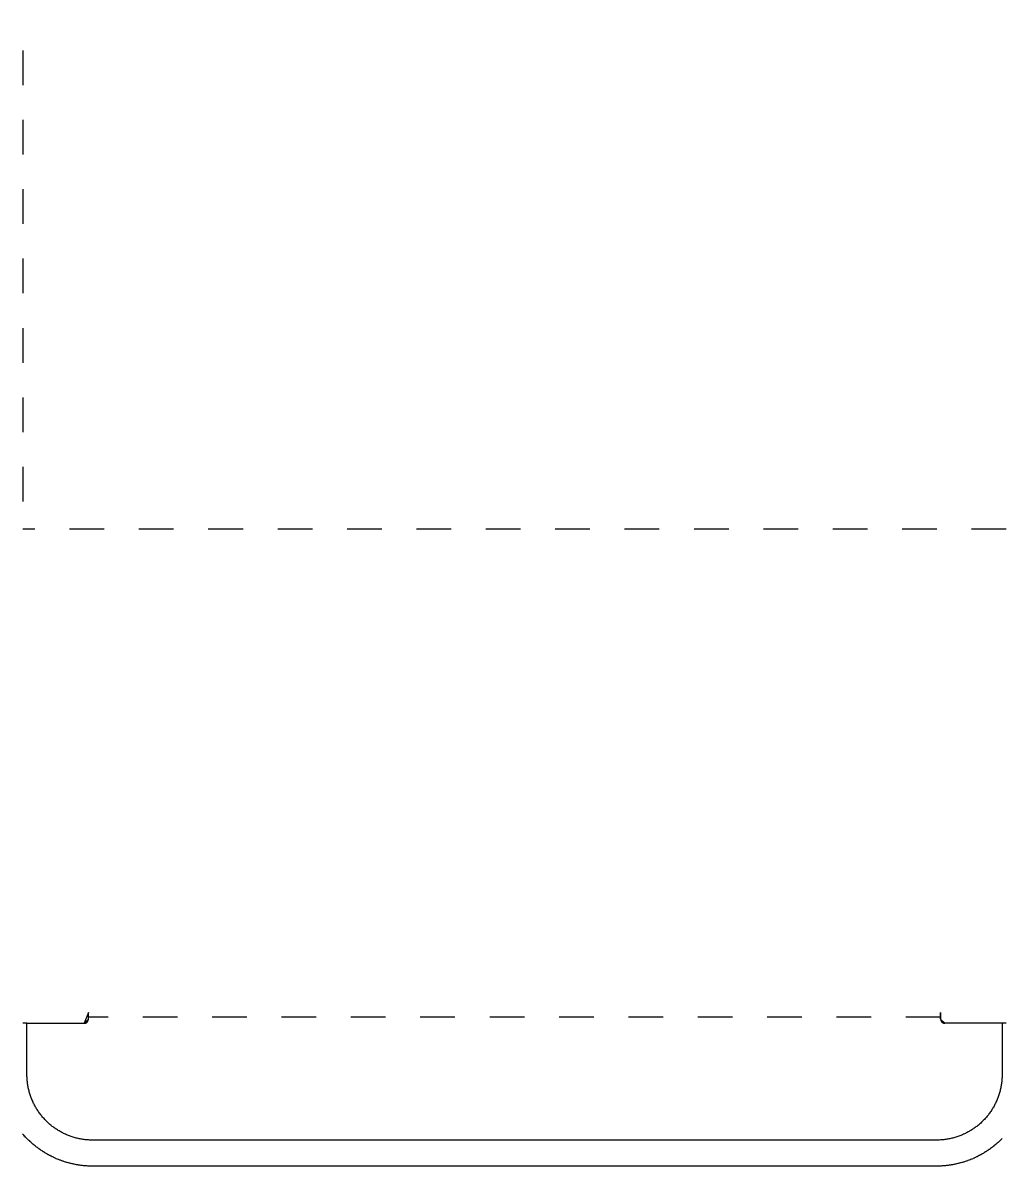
# Model space of a CAD drawing. Extents: x -9 to 1073, y -897 to 0.
# Drawn here: x 555.2 to 894, y -896.7 to -501.5 of the extents above; entities that cross this region are included whole.
import ezdxf

# ---------------------------------------------------------------- set-up
doc = ezdxf.new("R2010")
doc.units = 0
doc.linetypes.add('DASHED', pattern=[24, 12, -12])
for name, color, linetype in [('BLEED', 3, 'CONTINUOUS'), ('CREASE', 5, 'DASHED'), ('CUT', 1, 'CONTINUOUS')]:
    doc.layers.add(name, color=color, linetype=linetype)

msp = doc.modelspace()

# ---------------------------------------------------------------- linework, layer by layer
at = {"layer": 'BLEED'}
for p, q in [((555.2842, -885.6835), (555.1999, -885.5842)), ((555.5174, -885.9528), (555.2842, -885.6835)), ((555.6204, -886.0694), (555.5174, -885.9528)), ((555.8587, -886.3351), (555.6204, -886.0694)), ((555.9444, -886.4287), (555.8587, -886.3351)), ((556.1856, -886.6901), (555.9444, -886.4287)), ((556.2914, -886.8038), (556.1856, -886.6901)), ((556.5377, -887.0616), (556.2914, -886.8038)), ((556.6363, -887.1624), (556.5377, -887.0616)), ((556.8862, -887.4158), (556.6363, -887.1624)), ((556.9682, -887.4979), (556.8862, -887.4158)), ((557.2217, -887.7485), (556.9682, -887.4979)), ((557.3419, -887.8651), (557.2217, -887.7485)), ((557.5997, -888.1106), (557.3419, -887.8651)), ((557.7019, -888.2071), (557.5997, -888.1106)), ((557.964, -888.449), (557.7019, -888.2071)), ((558.0605, -888.5362), (557.964, -888.449)), ((558.3254, -888.7738), (558.0605, -888.5362)), ((558.4406, -888.876), (558.3254, -888.7738)), ((558.7099, -889.1093), (558.4406, -888.876)), ((558.8078, -889.1921), (558.7099, -889.1093)), ((559.0807, -889.4218), (558.8078, -889.1921)), ((891.8222, -889.1921), (891.5494, -889.4218)), ((891.9202, -889.1093), (891.8222, -889.1921)), ((892.1894, -888.876), (891.9202, -889.1093)), ((892.3046, -888.7738), (892.1894, -888.876)), ((892.5696, -888.5362), (892.3046, -888.7738)), ((892.6747, -888.4404), (892.5696, -888.5362)), ((892.9361, -888.1985), (892.6747, -888.4404)), ((893.0297, -888.1106), (892.9361, -888.1985)), ((893.2874, -887.8651), (893.0297, -888.1106)), ((893.399, -887.7578), (893.2874, -887.8651)), ((893.6532, -887.5073), (893.399, -887.7578)), ((893.7439, -887.4158), (893.6532, -887.5073)), ((893.9938, -887.1624), (893.7439, -887.4158)), ((559.1916, -889.5139), (559.0807, -889.4218)), ((559.4674, -889.7386), (559.1916, -889.5139)), ((559.5876, -889.835), (559.4674, -889.7386)), ((559.8677, -890.0554), (559.5876, -889.835)), ((559.9706, -890.1353), (559.8677, -890.0554)), ((560.2536, -890.3513), (559.9706, -890.1353)), ((560.3674, -890.4362), (560.2536, -890.3513)), ((560.6539, -890.6479), (560.3674, -890.4362)), ((560.7684, -890.7314), (560.6539, -890.6479)), ((561.0586, -890.9388), (560.7684, -890.7314)), ((561.1781, -891.0223), (561.0586, -890.9388)), ((561.4711, -891.2246), (561.1781, -891.0223)), ((561.5798, -891.2988), (561.4711, -891.2246)), ((561.8758, -891.4968), (561.5798, -891.2988)), ((562.0061, -891.5825), (561.8758, -891.4968)), ((562.3056, -891.7754), (562.0061, -891.5825)), ((562.4086, -891.841), (562.3056, -891.7754)), ((562.7102, -892.0296), (562.4086, -891.841)), ((562.8434, -892.111), (562.7102, -892.0296)), ((563.1487, -892.2946), (562.8434, -892.111)), ((563.261, -892.3615), (563.1487, -892.2946)), ((563.5692, -892.5408), (563.261, -892.3615)), ((563.6966, -892.6128), (563.5692, -892.5408)), ((564.0077, -892.787), (563.6966, -892.6128)), ((564.1286, -892.854), (564.0077, -892.787)), ((564.4418, -893.0232), (564.1286, -892.854)), ((564.5714, -893.0916), (564.4418, -893.0232)), ((564.8875, -893.2558), (564.5714, -893.0916)), ((886.0586, -893.0916), (885.7426, -893.2558)), ((886.1882, -893.0232), (886.0586, -893.0916)), ((886.5014, -892.854), (886.1882, -893.0232)), ((886.6224, -892.787), (886.5014, -892.854)), ((886.9334, -892.6128), (886.6224, -892.787)), ((887.0609, -892.5408), (886.9334, -892.6128)), ((887.369, -892.3615), (887.0609, -892.5408)), ((887.49, -892.2895), (887.369, -892.3615)), ((887.7946, -892.1059), (887.49, -892.2895)), ((887.9112, -892.0346), (887.7946, -892.1059)), ((888.2136, -891.846), (887.9112, -892.0346)), ((888.3245, -891.7754), (888.2136, -891.846)), ((888.624, -891.5825), (888.3245, -891.7754)), ((888.7543, -891.4968), (888.624, -891.5825)), ((889.0502, -891.2988), (888.7543, -891.4968)), ((889.159, -891.2246), (889.0502, -891.2988)), ((889.452, -891.0223), (889.159, -891.2246)), ((889.5715, -890.9388), (889.452, -891.0223)), ((889.8617, -890.7314), (889.5715, -890.9388)), ((889.9762, -890.6479), (889.8617, -890.7314)), ((890.2627, -890.4362), (889.9762, -890.6479)), ((890.3765, -890.3513), (890.2627, -890.4362)), ((890.6594, -890.1353), (890.3765, -890.3513)), ((890.7718, -890.0482), (890.6594, -890.1353)), ((891.0511, -889.8278), (890.7718, -890.0482)), ((891.1526, -889.7458), (891.0511, -889.8278)), ((891.4291, -889.5211), (891.1526, -889.7458)), ((891.5494, -889.4218), (891.4291, -889.5211)), ((565.0178, -893.322), (564.8875, -893.2558)), ((565.3368, -893.4811), (565.0178, -893.322)), ((565.4614, -893.5423), (565.3368, -893.4811)), ((565.7825, -893.6964), (565.4614, -893.5423)), ((565.9078, -893.7554), (565.7825, -893.6964)), ((566.231, -893.9045), (565.9078, -893.7554)), ((566.357, -893.9614), (566.231, -893.9045)), ((566.6825, -894.1054), (566.357, -893.9614)), ((566.8164, -894.163), (566.6825, -894.1054)), ((567.1447, -894.3019), (566.8164, -894.163)), ((567.2722, -894.3552), (567.1447, -894.3019)), ((567.6026, -894.4891), (567.2722, -894.3552)), ((567.7416, -894.5438), (567.6026, -894.4891)), ((568.0735, -894.672), (567.7416, -894.5438)), ((568.2031, -894.721), (568.0735, -894.672)), ((568.5372, -894.8441), (568.2031, -894.721)), ((568.6668, -894.8909), (568.5372, -894.8441)), ((569.003, -895.009), (568.6668, -894.8909)), ((569.1283, -895.0514), (569.003, -895.009)), ((569.466, -895.1645), (569.1283, -895.0514)), ((569.6136, -895.2127), (569.466, -895.1645)), ((569.9534, -895.32), (569.6136, -895.2127)), ((570.0802, -895.3589), (569.9534, -895.32)), ((570.4214, -895.4611), (570.0802, -895.3589)), ((570.5654, -895.5029), (570.4214, -895.4611)), ((570.9082, -895.5994), (570.5654, -895.5029)), ((571.0356, -895.6346), (570.9082, -895.5994)), ((571.3798, -895.7261), (571.0356, -895.6346)), ((571.5252, -895.7635), (571.3798, -895.7261)), ((571.8708, -895.8492), (571.5252, -895.7635)), ((571.9997, -895.8802), (571.8708, -895.8492)), ((572.3467, -895.9608), (571.9997, -895.8802)), ((572.4929, -895.9932), (572.3467, -895.9608)), ((572.8414, -896.0681), (572.4929, -895.9932)), ((572.9674, -896.094), (572.8414, -896.0681)), ((573.3166, -896.1638), (572.9674, -896.094)), ((573.4807, -896.1955), (573.3166, -896.1638)), ((573.8314, -896.2589), (573.4807, -896.1955)), ((573.9408, -896.2776), (573.8314, -896.2589)), ((574.2922, -896.3366), (573.9408, -896.2776)), ((574.4542, -896.3626), (574.2922, -896.3366)), ((574.8062, -896.4151), (574.4542, -896.3626)), ((574.9337, -896.4331), (574.8062, -896.4151)), ((575.2865, -896.4806), (574.9337, -896.4331)), ((575.4348, -896.4994), (575.2865, -896.4806)), ((575.789, -896.5411), (575.4348, -896.4994)), ((575.9143, -896.5548), (575.789, -896.5411)), ((576.2686, -896.5915), (575.9143, -896.5548)), ((576.4327, -896.6074), (576.2686, -896.5915)), ((576.7877, -896.6376), (576.4327, -896.6074)), ((576.9144, -896.6477), (576.7877, -896.6376)), ((577.2694, -896.6729), (576.9144, -896.6477)), ((577.4155, -896.6815), (577.2694, -896.6729)), ((577.7712, -896.701), (577.4155, -896.6815)), ((577.8986, -896.7074), (577.7712, -896.701)), ((578.255, -896.7218), (577.8986, -896.7074)), ((578.3998, -896.7262), (578.255, -896.7218)), ((578.7554, -896.7348), (578.3998, -896.7262)), ((578.9196, -896.7377), (578.7554, -896.7348)), ((579.276, -896.7398), (578.9196, -896.7377)), ((871.3541, -896.7398), (579.276, -896.7398)), ((871.7105, -896.7377), (871.3541, -896.7398)), ((871.8746, -896.7348), (871.7105, -896.7377)), ((872.2303, -896.7262), (871.8746, -896.7348)), ((872.3758, -896.7218), (872.2303, -896.7262)), ((872.7314, -896.7074), (872.3758, -896.7218)), ((872.8582, -896.701), (872.7314, -896.7074)), ((873.2138, -896.6815), (872.8582, -896.701)), ((873.3586, -896.6729), (873.2138, -896.6815)), ((873.7142, -896.6477), (873.3586, -896.6729)), ((873.8424, -896.6376), (873.7142, -896.6477)), ((874.1974, -896.6074), (873.8424, -896.6376)), ((874.3615, -896.5915), (874.1974, -896.6074)), ((874.7158, -896.5548), (874.3615, -896.5915)), ((874.8432, -896.5411), (874.7158, -896.5548)), ((875.1967, -896.4994), (874.8432, -896.5411)), ((875.34, -896.4814), (875.1967, -896.4994)), ((875.6935, -896.4338), (875.34, -896.4814)), ((875.8238, -896.4151), (875.6935, -896.4338)), ((876.1759, -896.3626), (875.8238, -896.4151)), ((876.3379, -896.3366), (876.1759, -896.3626)), ((876.6893, -896.2776), (876.3379, -896.3366)), ((876.7987, -896.2589), (876.6893, -896.2776)), ((877.1494, -896.1955), (876.7987, -896.2589)), ((877.3135, -896.1638), (877.1494, -896.1955)), ((877.6627, -896.094), (877.3135, -896.1638)), ((877.7923, -896.0674), (877.6627, -896.094)), ((878.1401, -895.9925), (877.7923, -896.0674)), ((878.2826, -895.9608), (878.1401, -895.9925)), ((878.6297, -895.8802), (878.2826, -895.9608)), ((878.7542, -895.8499), (878.6297, -895.8802)), ((879.1006, -895.7642), (878.7542, -895.8499)), ((879.2503, -895.7261), (879.1006, -895.7642)), ((879.5945, -895.6346), (879.2503, -895.7261)), ((879.7219, -895.5994), (879.5945, -895.6346)), ((880.0646, -895.5029), (879.7219, -895.5994)), ((880.2086, -895.4611), (880.0646, -895.5029)), ((880.5499, -895.3589), (880.2086, -895.4611)), ((880.6766, -895.32), (880.5499, -895.3589)), ((881.0165, -895.2127), (880.6766, -895.32)), ((881.1641, -895.1645), (881.0165, -895.2127)), ((881.5018, -895.0514), (881.1641, -895.1645)), ((881.627, -895.009), (881.5018, -895.0514)), ((881.9633, -894.8909), (881.627, -895.009)), ((882.0929, -894.8441), (881.9633, -894.8909)), ((882.427, -894.721), (882.0929, -894.8441)), ((882.5566, -894.672), (882.427, -894.721)), ((882.8885, -894.5438), (882.5566, -894.672)), ((883.0274, -894.4891), (882.8885, -894.5438)), ((883.3579, -894.3552), (883.0274, -894.4891)), ((883.4918, -894.2998), (883.3579, -894.3552)), ((883.8194, -894.1608), (883.4918, -894.2998)), ((883.9404, -894.1082), (883.8194, -894.1608)), ((884.2666, -893.9642), (883.9404, -894.1082)), ((884.399, -893.9045), (884.2666, -893.9642)), ((884.7223, -893.7554), (884.399, -893.9045)), ((884.8476, -893.6964), (884.7223, -893.7554)), ((885.1687, -893.5423), (884.8476, -893.6964)), ((885.2933, -893.4811), (885.1687, -893.5423)), ((885.6122, -893.322), (885.2933, -893.4811)), ((885.7426, -893.2558), (885.6122, -893.322))]:
    msp.add_line(p, q, dxfattribs=at)
at = {"layer": 'CREASE'}
for p, q in [((555.2362, -223.0157), (555.2362, -676.5404)), ((895.3937, -676.5404), (555.2362, -676.5404)), ((872.7165, -845.2205), (577.9134, -845.2205))]:
    msp.add_line(p, q, dxfattribs=at)
at = {"layer": 'CUT'}
for p, q in [((577.913, -843.5851), (576.4961, -847.3464)), ((577.913, -845.9294), (577.913, -843.5851)), ((872.7163, -845.9294), (872.7163, -843.5851)), ((872.7163, -843.5851), (872.7163, -845.9294)), ((556.6536, -847.3464), (555.2359, -847.3464)), ((556.6536, -865.0627), (556.6536, -847.3464)), ((556.6536, -847.3464), (556.6536, -847.3464)), ((556.6536, -847.3464), (556.6536, -847.3464)), ((556.6536, -847.3464), (576.4961, -847.3464)), ((576.4961, -847.3464), (577.913, -845.9294)), ((576.4961, -847.3464), (576.5184, -847.3464)), ((576.5184, -847.3464), (576.5407, -847.3457)), ((576.5407, -847.3457), (576.563, -847.345)), ((576.563, -847.345), (576.5854, -847.3435)), ((576.5854, -847.3435), (576.607, -847.3421)), ((576.607, -847.3421), (576.6293, -847.3399)), ((576.6293, -847.3399), (576.6516, -847.3378)), ((576.6516, -847.3378), (576.6739, -847.3356)), ((576.6739, -847.3356), (576.6955, -847.332)), ((576.6955, -847.332), (576.7178, -847.3291)), ((576.7178, -847.3291), (576.7394, -847.3255)), ((576.7394, -847.3255), (576.7618, -847.3212)), ((576.7618, -847.3212), (576.7834, -847.3169)), ((576.7834, -847.3169), (576.805, -847.3126)), ((576.805, -847.3126), (576.8273, -847.3075)), ((576.8273, -847.3075), (576.8489, -847.3018)), ((576.8489, -847.3018), (576.8698, -847.296)), ((576.8698, -847.296), (576.8914, -847.2902)), ((576.8914, -847.2902), (576.913, -847.2838)), ((576.913, -847.2838), (576.9338, -847.2773)), ((576.9338, -847.2773), (576.9554, -847.2701)), ((576.9554, -847.2701), (576.9763, -847.2629)), ((576.9763, -847.2629), (576.9972, -847.255)), ((576.9972, -847.255), (577.0181, -847.247)), ((577.0181, -847.247), (577.0382, -847.2384)), ((577.0382, -847.2384), (577.0591, -847.2298)), ((577.0591, -847.2298), (577.0793, -847.2211)), ((577.0793, -847.2211), (577.0994, -847.2118)), ((577.0994, -847.2118), (577.1196, -847.2017)), ((577.1196, -847.2017), (577.1398, -847.1923)), ((577.1398, -847.1923), (577.1592, -847.1815)), ((577.1592, -847.1815), (577.1786, -847.1714)), ((577.1786, -847.1714), (577.1981, -847.1599)), ((577.1981, -847.1599), (577.2175, -847.1491)), ((577.2175, -847.1491), (577.237, -847.1376)), ((577.237, -847.1376), (577.2557, -847.1261)), ((577.2557, -847.1261), (577.2744, -847.1138)), ((577.2744, -847.1138), (577.2924, -847.1016)), ((577.2924, -847.1016), (577.3111, -847.0886)), ((577.3111, -847.0886), (577.3291, -847.0757)), ((577.3291, -847.0757), (577.3471, -847.0627)), ((577.3471, -847.0627), (577.3644, -847.049)), ((577.3644, -847.049), (577.3824, -847.0354)), ((577.3824, -847.0354), (577.3997, -847.021)), ((577.3997, -847.021), (577.4162, -847.0066)), ((577.4162, -847.0066), (577.4335, -846.9922)), ((577.4335, -846.9922), (577.4501, -846.9778)), ((577.4501, -846.9778), (577.4666, -846.9626)), ((577.4666, -846.9626), (577.4825, -846.9468)), ((577.4825, -846.9468), (577.4983, -846.9317)), ((577.4983, -846.9317), (577.5142, -846.9151)), ((577.5142, -846.9151), (577.5293, -846.8993)), ((577.5293, -846.8993), (577.5444, -846.8827)), ((577.5444, -846.8827), (577.5595, -846.8662)), ((577.5595, -846.8662), (577.5739, -846.8496)), ((577.5739, -846.8496), (577.5883, -846.8323)), ((577.5883, -846.8323), (577.602, -846.815)), ((577.602, -846.815), (577.6157, -846.7978)), ((577.6157, -846.7978), (577.6294, -846.7805)), ((577.6294, -846.7805), (577.643, -846.7625)), ((577.643, -846.7625), (577.656, -846.7438)), ((577.656, -846.7438), (577.6682, -846.7258)), ((577.6682, -846.7258), (577.6805, -846.707)), ((577.6805, -846.707), (577.6927, -846.6883)), ((577.6927, -846.6883), (577.7042, -846.6696)), ((577.7042, -846.6696), (577.7158, -846.6509)), ((577.7158, -846.6509), (577.7273, -846.6314)), ((577.7273, -846.6314), (577.7381, -846.612)), ((577.7381, -846.612), (577.7489, -846.5926)), ((577.7489, -846.5926), (577.759, -846.5724)), ((577.759, -846.5724), (577.769, -846.553)), ((577.769, -846.553), (577.7784, -846.5328)), ((577.7784, -846.5328), (577.7878, -846.5126)), ((577.7878, -846.5126), (577.7971, -846.4918)), ((577.7971, -846.4918), (577.8058, -846.4716)), ((577.8058, -846.4716), (577.8137, -846.4507)), ((577.8137, -846.4507), (577.8216, -846.4298)), ((577.8216, -846.4298), (577.8295, -846.409)), ((577.8295, -846.409), (577.8367, -846.3881)), ((577.8367, -846.3881), (577.8439, -846.3672)), ((577.8439, -846.3672), (577.8504, -846.3456)), ((577.8504, -846.3456), (577.8569, -846.3247)), ((577.8569, -846.3247), (577.8634, -846.3031)), ((577.8634, -846.3031), (577.8691, -846.2815)), ((577.8691, -846.2815), (577.8742, -846.2599)), ((577.8742, -846.2599), (577.8792, -846.2383)), ((577.8792, -846.2383), (577.8842, -846.2167)), ((577.8842, -846.2167), (577.8886, -846.1944)), ((577.8886, -846.1944), (577.8922, -846.1728)), ((577.8922, -846.1728), (577.8958, -846.1512)), ((577.8958, -846.1512), (577.8994, -846.1289)), ((577.8994, -846.1289), (577.9022, -846.1066)), ((577.9022, -846.1066), (577.9051, -846.085)), ((577.9051, -846.085), (577.9073, -846.0626)), ((577.9073, -846.0626), (577.9087, -846.0403)), ((577.9087, -846.0403), (577.9109, -846.018)), ((577.9109, -846.018), (577.9116, -845.9957)), ((577.9116, -845.9957), (577.913, -845.9734)), ((577.913, -845.951), (577.913, -845.9294)), ((577.913, -845.9734), (577.913, -845.951)), ((874.134, -847.3464), (872.7163, -845.9294)), ((872.7163, -845.9294), (872.717, -845.951)), ((872.717, -845.951), (872.717, -845.9734)), ((872.717, -845.9734), (872.7178, -845.9957)), ((872.7178, -845.9957), (872.7192, -846.018)), ((872.7192, -846.018), (872.7206, -846.0403)), ((872.7206, -846.0403), (872.7228, -846.0626)), ((872.7228, -846.0626), (872.725, -846.085)), ((872.725, -846.085), (872.7278, -846.1066)), ((872.7278, -846.1066), (872.7307, -846.1289)), ((872.7307, -846.1289), (872.7343, -846.1512)), ((872.7343, -846.1512), (872.7379, -846.1728)), ((872.7379, -846.1728), (872.7415, -846.1944)), ((872.7415, -846.1944), (872.7458, -846.2167)), ((872.7458, -846.2167), (872.7509, -846.2383)), ((872.7509, -846.2383), (872.7559, -846.2599)), ((872.7559, -846.2599), (872.761, -846.2815)), ((872.761, -846.2815), (872.7667, -846.3031)), ((872.7667, -846.3031), (872.7725, -846.3247)), ((872.7725, -846.3247), (872.779, -846.3456)), ((872.779, -846.3456), (872.7862, -846.3672)), ((872.7862, -846.3672), (872.7926, -846.3881)), ((872.7926, -846.3881), (872.8006, -846.409)), ((872.8006, -846.409), (872.8078, -846.4298)), ((872.8078, -846.4298), (872.8164, -846.4507)), ((872.8164, -846.4507), (872.8243, -846.4716)), ((872.8243, -846.4716), (872.833, -846.4918)), ((872.833, -846.4918), (872.8423, -846.5126)), ((872.8423, -846.5126), (872.8517, -846.5328)), ((872.8517, -846.5328), (872.861, -846.553)), ((872.861, -846.553), (872.8711, -846.5724)), ((872.8711, -846.5724), (872.8812, -846.5926)), ((872.8812, -846.5926), (872.892, -846.612)), ((872.892, -846.612), (872.9028, -846.6314)), ((872.9028, -846.6314), (872.9136, -846.6509)), ((872.9136, -846.6509), (872.9251, -846.6696)), ((872.9251, -846.6696), (872.9374, -846.6883)), ((872.9374, -846.6883), (872.9496, -846.707)), ((872.9496, -846.707), (872.9618, -846.7258)), ((872.9618, -846.7258), (872.9741, -846.7438)), ((872.9741, -846.7438), (872.987, -846.7625)), ((872.987, -846.7625), (873.0007, -846.7805)), ((873.0007, -846.7805), (873.0137, -846.7978)), ((873.0137, -846.7978), (873.0281, -846.815)), ((873.0281, -846.815), (873.0418, -846.8323)), ((873.0418, -846.8323), (873.0562, -846.8496)), ((873.0562, -846.8496), (873.0706, -846.8662)), ((873.0706, -846.8662), (873.0857, -846.8827)), ((873.0857, -846.8827), (873.1008, -846.8993)), ((873.1008, -846.8993), (873.1159, -846.9151)), ((873.1159, -846.9151), (873.1318, -846.9317)), ((873.1318, -846.9317), (873.1476, -846.9468)), ((873.1476, -846.9468), (873.1634, -846.9626)), ((873.1634, -846.9626), (873.18, -846.9778)), ((873.18, -846.9778), (873.1966, -846.9922)), ((873.1966, -846.9922), (873.2131, -847.0066)), ((873.2131, -847.0066), (873.2304, -847.021)), ((873.2304, -847.021), (873.2477, -847.0354)), ((873.2477, -847.0354), (873.265, -847.049)), ((873.265, -847.049), (873.283, -847.0627)), ((873.283, -847.0627), (873.301, -847.0757)), ((873.301, -847.0757), (873.319, -847.0886)), ((873.319, -847.0886), (873.337, -847.1016)), ((873.337, -847.1016), (873.3557, -847.1138)), ((873.3557, -847.1138), (873.3744, -847.1261)), ((873.3744, -847.1261), (873.3931, -847.1376)), ((873.3931, -847.1376), (873.4126, -847.1491)), ((873.4126, -847.1491), (873.4313, -847.1599)), ((873.4313, -847.1599), (873.4507, -847.1714)), ((873.4507, -847.1714), (873.4709, -847.1815)), ((873.4709, -847.1815), (873.4903, -847.1923)), ((873.4903, -847.1923), (873.5105, -847.2017)), ((873.5105, -847.2017), (873.5306, -847.2118)), ((873.5306, -847.2118), (873.5508, -847.2211)), ((873.5508, -847.2211), (873.571, -847.2298)), ((873.571, -847.2298), (873.5911, -847.2384)), ((873.5911, -847.2384), (873.612, -847.247)), ((873.612, -847.247), (873.6329, -847.255)), ((873.6329, -847.255), (873.6538, -847.2629)), ((873.6538, -847.2629), (873.6746, -847.2701)), ((873.6746, -847.2701), (873.6962, -847.2773)), ((873.6962, -847.2773), (873.7171, -847.2838)), ((873.7171, -847.2838), (873.7387, -847.2902)), ((873.7387, -847.2902), (873.7596, -847.296)), ((873.7596, -847.296), (873.7812, -847.3018)), ((873.7812, -847.3018), (873.8028, -847.3075)), ((873.8028, -847.3075), (873.8244, -847.3126)), ((873.8244, -847.3126), (873.8467, -847.3169)), ((873.8467, -847.3169), (873.8683, -847.3212)), ((873.8683, -847.3212), (873.8899, -847.3255)), ((873.8899, -847.3255), (873.9122, -847.3291)), ((873.9122, -847.3291), (873.9338, -847.332)), ((873.9338, -847.332), (873.9562, -847.3356)), ((873.9562, -847.3356), (873.9785, -847.3378)), ((873.9785, -847.3378), (874.0008, -847.3399)), ((874.0008, -847.3399), (874.0224, -847.3421)), ((874.0224, -847.3421), (874.0447, -847.3435)), ((874.0447, -847.3435), (874.067, -847.345)), ((874.067, -847.345), (874.0894, -847.3457)), ((874.0894, -847.3457), (874.1117, -847.3464)), ((874.1117, -847.3464), (874.134, -847.3464)), ((893.9765, -847.3464), (874.134, -847.3464)), ((895.3934, -847.3464), (893.9765, -847.3464)), ((893.9765, -847.3464), (893.9765, -847.3464)), ((893.9765, -847.3464), (893.9765, -865.0627)), ((893.9765, -847.3464), (893.9765, -847.3464)), ((556.6565, -865.4191), (556.6536, -865.0627)), ((556.6536, -865.0627), (556.6536, -865.0627)), ((556.6644, -865.7755), (556.6565, -865.4191)), ((893.9736, -865.4191), (893.965, -865.7755)), ((893.9765, -865.0627), (893.9736, -865.4191)), ((893.9765, -865.0627), (893.9765, -865.0627)), ((556.6788, -866.1312), (556.6644, -865.7755)), ((556.6982, -866.4869), (556.6788, -866.1312)), ((556.7234, -866.8426), (556.6982, -866.4869)), ((556.7544, -867.1968), (556.7234, -866.8426)), ((556.7904, -867.5518), (556.7544, -867.1968)), ((556.8322, -867.9053), (556.7904, -867.5518)), ((556.8797, -868.2581), (556.8322, -867.9053)), ((556.933, -868.6102), (556.8797, -868.2581)), ((556.9913, -868.9615), (556.933, -868.6102)), ((557.0554, -869.3122), (556.9913, -868.9615)), ((557.1245, -869.6614), (557.0554, -869.3122)), ((893.5747, -869.3122), (893.5049, -869.6614)), ((893.6388, -868.9615), (893.5747, -869.3122)), ((893.6971, -868.6102), (893.6388, -868.9615)), ((893.7504, -868.2581), (893.6971, -868.6102)), ((893.7979, -867.9053), (893.7504, -868.2581)), ((893.8397, -867.5518), (893.7979, -867.9053)), ((893.8757, -867.1968), (893.8397, -867.5518)), ((893.9066, -866.8426), (893.8757, -867.1968)), ((893.9318, -866.4869), (893.9066, -866.8426)), ((893.9513, -866.1312), (893.9318, -866.4869)), ((893.965, -865.7755), (893.9513, -866.1312)), ((557.1994, -870.0098), (557.1245, -869.6614)), ((557.28, -870.3569), (557.1994, -870.0098)), ((557.3657, -870.7025), (557.28, -870.3569)), ((557.4571, -871.0466), (557.3657, -870.7025)), ((557.5543, -871.3894), (557.4571, -871.0466)), ((557.6558, -871.7306), (557.5543, -871.3894)), ((557.7631, -872.0705), (557.6558, -871.7306)), ((557.8762, -872.4089), (557.7631, -872.0705)), ((557.9942, -872.7444), (557.8762, -872.4089)), ((558.1174, -873.0785), (557.9942, -872.7444)), ((558.2462, -873.4111), (558.1174, -873.0785)), ((558.3794, -873.7409), (558.2462, -873.4111)), ((892.3838, -873.4111), (892.2499, -873.7409)), ((892.5127, -873.0785), (892.3838, -873.4111)), ((892.6358, -872.7444), (892.5127, -873.0785)), ((892.7539, -872.4089), (892.6358, -872.7444)), ((892.8662, -872.0705), (892.7539, -872.4089)), ((892.9742, -871.7306), (892.8662, -872.0705)), ((893.0758, -871.3894), (892.9742, -871.7306)), ((893.173, -871.0466), (893.0758, -871.3894)), ((893.2637, -870.7025), (893.173, -871.0466)), ((893.3501, -870.3569), (893.2637, -870.7025)), ((893.43, -870.0098), (893.3501, -870.3569)), ((893.5049, -869.6614), (893.43, -870.0098)), ((558.5184, -874.0692), (558.3794, -873.7409)), ((558.6624, -874.3946), (558.5184, -874.0692)), ((558.8114, -874.7186), (558.6624, -874.3946)), ((558.9662, -875.0398), (558.8114, -874.7186)), ((559.1254, -875.358), (558.9662, -875.0398)), ((559.2895, -875.6741), (559.1254, -875.358)), ((559.4587, -875.988), (559.2895, -875.6741)), ((559.633, -876.2983), (559.4587, -875.988)), ((559.8115, -876.6065), (559.633, -876.2983)), ((559.9951, -876.9118), (559.8115, -876.6065)), ((560.1838, -877.2142), (559.9951, -876.9118)), ((560.3767, -877.513), (560.1838, -877.2142)), ((890.4463, -877.2142), (890.2526, -877.513)), ((890.635, -876.9118), (890.4463, -877.2142)), ((890.8186, -876.6065), (890.635, -876.9118)), ((890.9971, -876.2983), (890.8186, -876.6065)), ((891.1714, -875.988), (890.9971, -876.2983)), ((891.3406, -875.6741), (891.1714, -875.988)), ((891.5047, -875.358), (891.3406, -875.6741)), ((891.6638, -875.0398), (891.5047, -875.358)), ((891.8179, -874.7186), (891.6638, -875.0398)), ((891.967, -874.3946), (891.8179, -874.7186)), ((892.111, -874.0692), (891.967, -874.3946)), ((892.2499, -873.7409), (892.111, -874.0692)), ((560.5747, -877.8096), (560.3767, -877.513)), ((560.777, -878.1026), (560.5747, -877.8096)), ((560.9844, -878.3921), (560.777, -878.1026)), ((561.1961, -878.6786), (560.9844, -878.3921)), ((561.4121, -878.9623), (561.1961, -878.6786)), ((561.6331, -879.2417), (561.4121, -878.9623)), ((561.8578, -879.5182), (561.6331, -879.2417)), ((562.0867, -879.7903), (561.8578, -879.5182)), ((562.32, -880.0596), (562.0867, -879.7903)), ((562.5583, -880.3253), (562.32, -880.0596)), ((562.7995, -880.5866), (562.5583, -880.3253)), ((563.0458, -880.8444), (562.7995, -880.5866)), ((563.2956, -881.0978), (563.0458, -880.8444)), ((563.549, -881.3484), (563.2956, -881.0978)), ((887.3345, -881.0978), (887.0803, -881.3484)), ((887.5843, -880.8444), (887.3345, -881.0978)), ((887.8298, -880.5866), (887.5843, -880.8444)), ((888.0718, -880.3253), (887.8298, -880.5866)), ((888.3094, -880.0596), (888.0718, -880.3253)), ((888.5434, -879.7903), (888.3094, -880.0596)), ((888.7723, -879.5182), (888.5434, -879.7903)), ((888.997, -879.2417), (888.7723, -879.5182)), ((889.218, -878.9623), (888.997, -879.2417)), ((889.434, -878.6786), (889.218, -878.9623)), ((889.6457, -878.3921), (889.434, -878.6786)), ((889.8523, -878.1026), (889.6457, -878.3921)), ((890.0554, -877.8096), (889.8523, -878.1026)), ((890.2526, -877.513), (890.0554, -877.8096)), ((563.8068, -881.5939), (563.549, -881.3484)), ((564.0689, -881.8358), (563.8068, -881.5939)), ((564.3338, -882.0734), (564.0689, -881.8358)), ((564.6031, -882.3067), (564.3338, -882.0734)), ((564.876, -882.5364), (564.6031, -882.3067)), ((565.1518, -882.761), (564.876, -882.5364)), ((565.4318, -882.9814), (565.1518, -882.761)), ((565.7148, -883.1974), (565.4318, -882.9814)), ((566.0014, -883.409), (565.7148, -883.1974)), ((566.2915, -883.6164), (566.0014, -883.409)), ((566.5846, -883.8187), (566.2915, -883.6164)), ((566.8805, -884.0167), (566.5846, -883.8187)), ((567.18, -884.2097), (566.8805, -884.0167)), ((567.4817, -884.3983), (567.18, -884.2097)), ((567.787, -884.5819), (567.4817, -884.3983)), ((568.0951, -884.7612), (567.787, -884.5819)), ((568.4062, -884.9354), (568.0951, -884.7612)), ((568.7194, -885.1046), (568.4062, -884.9354)), ((569.0354, -885.2688), (568.7194, -885.1046)), ((569.3544, -885.4279), (569.0354, -885.2688)), ((881.5946, -885.2688), (881.2757, -885.4279)), ((881.9107, -885.1046), (881.5946, -885.2688)), ((882.2239, -884.9354), (881.9107, -885.1046)), ((882.535, -884.7612), (882.2239, -884.9354)), ((882.8431, -884.5819), (882.535, -884.7612)), ((883.1477, -884.3983), (882.8431, -884.5819)), ((883.4501, -884.2097), (883.1477, -884.3983)), ((883.7496, -884.0167), (883.4501, -884.2097)), ((884.0455, -883.8187), (883.7496, -884.0167)), ((884.3386, -883.6164), (884.0455, -883.8187)), ((884.6287, -883.409), (884.3386, -883.6164)), ((884.9153, -883.1974), (884.6287, -883.409)), ((885.1982, -882.9814), (884.9153, -883.1974)), ((885.4776, -882.761), (885.1982, -882.9814)), ((885.7541, -882.5364), (885.4776, -882.761)), ((886.027, -882.3067), (885.7541, -882.5364)), ((886.2962, -882.0734), (886.027, -882.3067)), ((886.5612, -881.8358), (886.2962, -882.0734)), ((886.8226, -881.5939), (886.5612, -881.8358)), ((887.0803, -881.3484), (886.8226, -881.5939)), ((569.6755, -885.582), (569.3544, -885.4279)), ((569.9988, -885.731), (569.6755, -885.582)), ((570.3242, -885.875), (569.9988, -885.731)), ((570.6526, -886.014), (570.3242, -885.875)), ((570.983, -886.1479), (570.6526, -886.014)), ((571.315, -886.2761), (570.983, -886.1479)), ((571.649, -886.3992), (571.315, -886.2761)), ((571.9853, -886.5173), (571.649, -886.3992)), ((572.323, -886.6303), (571.9853, -886.5173)), ((572.6628, -886.7376), (572.323, -886.6303)), ((573.0041, -886.8398), (572.6628, -886.7376)), ((573.3468, -886.9363), (573.0041, -886.8398)), ((573.691, -887.0278), (573.3468, -886.9363)), ((574.0366, -887.1134), (573.691, -887.0278)), ((574.3836, -887.1941), (574.0366, -887.1134)), ((574.7321, -887.269), (574.3836, -887.1941)), ((575.0813, -887.3388), (574.7321, -887.269)), ((575.4319, -887.4022), (575.0813, -887.3388)), ((575.7833, -887.4612), (575.4319, -887.4022)), ((576.1354, -887.5138), (575.7833, -887.4612)), ((576.4882, -887.5613), (576.1354, -887.5138)), ((576.8424, -887.603), (576.4882, -887.5613)), ((577.1966, -887.6398), (576.8424, -887.603)), ((577.5516, -887.67), (577.1966, -887.6398)), ((577.9066, -887.6952), (577.5516, -887.67)), ((578.2622, -887.7146), (577.9066, -887.6952)), ((578.6186, -887.729), (578.2622, -887.7146)), ((578.9743, -887.7377), (578.6186, -887.729)), ((579.3307, -887.7398), (578.9743, -887.7377)), ((871.2994, -887.7398), (579.3307, -887.7398)), ((579.3307, -887.7398), (579.3307, -887.7398)), ((871.6558, -887.7377), (871.2994, -887.7398)), ((871.2994, -887.7398), (871.2994, -887.7398)), ((872.0114, -887.729), (871.6558, -887.7377)), ((872.3671, -887.7146), (872.0114, -887.729)), ((872.7228, -887.6952), (872.3671, -887.7146)), ((873.0785, -887.67), (872.7228, -887.6952)), ((873.4334, -887.6398), (873.0785, -887.67)), ((873.7877, -887.603), (873.4334, -887.6398)), ((874.1412, -887.5613), (873.7877, -887.603)), ((874.4947, -887.5138), (874.1412, -887.5613)), ((874.8468, -887.4612), (874.4947, -887.5138)), ((875.1982, -887.4022), (874.8468, -887.4612)), ((875.5488, -887.3388), (875.1982, -887.4022)), ((875.898, -887.269), (875.5488, -887.3388)), ((876.2458, -887.1941), (875.898, -887.269)), ((876.5928, -887.1134), (876.2458, -887.1941)), ((876.9391, -887.0278), (876.5928, -887.1134)), ((877.2833, -886.9363), (876.9391, -887.0278)), ((877.626, -886.8398), (877.2833, -886.9363)), ((877.9673, -886.7376), (877.626, -886.8398)), ((878.3071, -886.6303), (877.9673, -886.7376)), ((878.6448, -886.5173), (878.3071, -886.6303)), ((878.981, -886.3992), (878.6448, -886.5173)), ((879.3151, -886.2761), (878.981, -886.3992)), ((879.647, -886.1479), (879.3151, -886.2761)), ((879.9775, -886.014), (879.647, -886.1479)), ((880.3051, -885.875), (879.9775, -886.014)), ((880.6313, -885.731), (880.3051, -885.875)), ((880.9546, -885.582), (880.6313, -885.731)), ((881.2757, -885.4279), (880.9546, -885.582))]:
    msp.add_line(p, q, dxfattribs=at)

doc.saveas('drawing.dxf')
